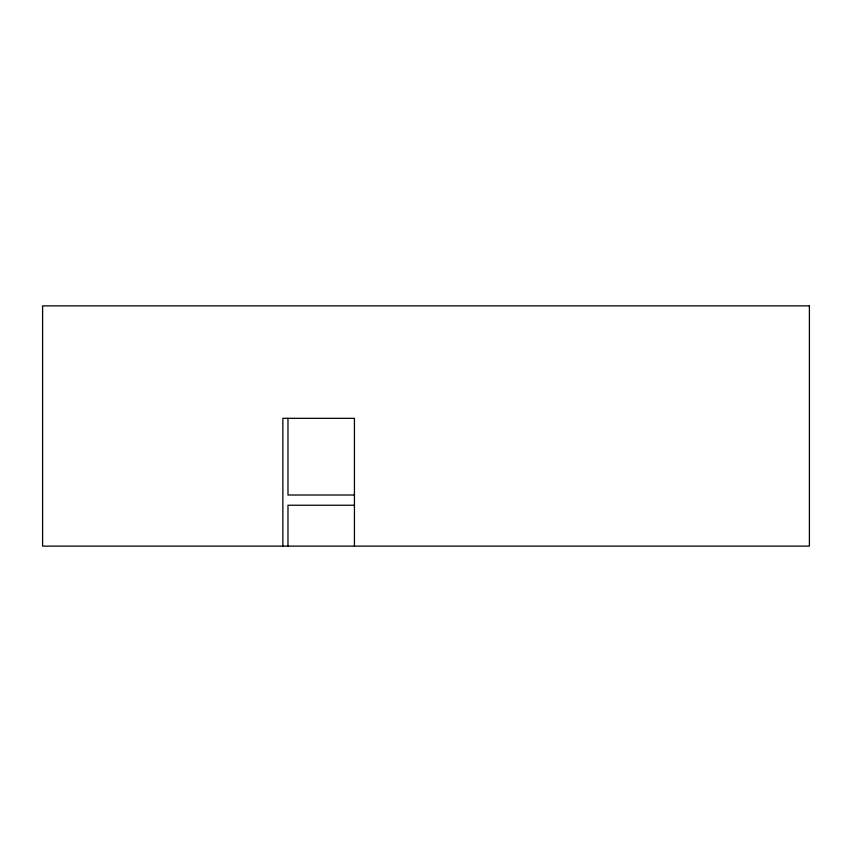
<?xml version="1.0" encoding="UTF-8"?>
<svg xmlns="http://www.w3.org/2000/svg" width="852" height="852" viewBox="0 0 852 852"><rect width="100%" height="100%" fill="white"/><g stroke="black" fill="none" stroke-linecap="round" stroke-linejoin="round"><path stroke-width="1.28" d="M354.368 495.012L287.976 495.012L287.976 418.3M354.368 505.236L287.976 505.236L287.976 546.132M354.432 546.132L354.432 418.332L282.864 418.332L282.864 546.132M809.4 305.868L42.6 305.868L42.6 546.132L809.4 546.132L809.4 305.868"/></g></svg>
